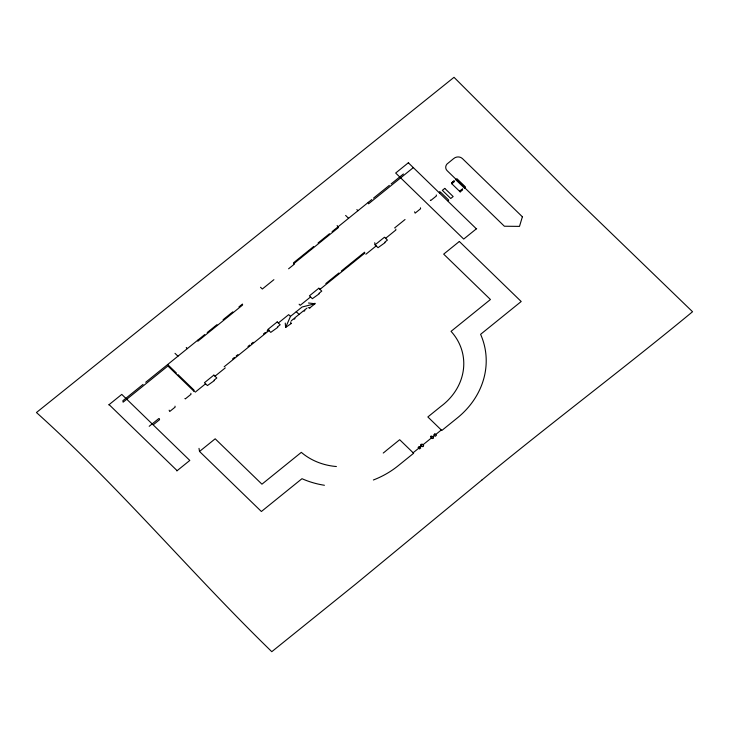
<?xml version="1.0" encoding="UTF-8"?>
<svg xmlns="http://www.w3.org/2000/svg" width="729" height="729" viewBox="0 0 729 729"><rect width="100%" height="100%" fill="white"/><g stroke="black" fill="none" stroke-linecap="round" stroke-linejoin="round"><path stroke-width="1.09" d="M285.267 323.075L285.631 327.458L291.281 323.476L290.589 323.457M285.631 327.458L290.497 316.359L302.052 307.018L314.974 303.747L314.892 303.246M291.308 320.806L293.751 318.701L294.252 319.184L295.017 318.555M108.803 404.877L121.77 394.398L189.804 460.436L176.837 470.916M408.641 162.54L395.674 173.028L463.708 239.066L476.675 228.587M143.057 384.402L122.855 400.731L123.101 402.189L167.898 365.985L194.233 391.555L193.987 390.097L178.022 374.606M145.691 382.278L204.694 334.584M207.209 332.552L216.987 324.651M223.074 319.739L232.797 311.875M238.93 306.918L242.456 304.066L242.62 305.014L197.832 341.208L197.668 340.27M313.67 246.511L293.468 262.841L293.632 263.78L338.42 227.585L337.135 225.543M318.063 242.967L329.481 233.736M332.096 231.622L371.799 199.536M373.485 198.16L389.359 185.339M391.118 183.918L403.41 173.976M273.894 279.681L262.331 289.021L260.508 287.253M413.325 167.624L368.537 203.828L368.282 202.37M288.593 268.791L294.58 263.962M149.199 426.301L158.74 418.592M232.615 358.878L234.419 357.42M236.16 356.016L237.891 354.613M247.969 346.475L249.701 345.072M251.441 343.669L253.173 342.266M263.515 333.909L265.274 332.488M267.033 331.057L268.801 329.636L268.965 330.583L224.167 366.778M325.836 283.535L338.894 272.983M341.327 271.015L364.6 252.207L364.764 253.154L319.976 289.349L319.812 288.411M394.626 227.94L405.032 219.529M278.369 322.974L288.675 314.646L290.497 316.359M310.536 296.976L300.23 305.305L299.109 304.212M375.071 244.816L384.475 237.217L387.427 240.078L384.693 242.292L385.049 242.639L378.023 247.687L375.071 244.816L374.715 242.739M451.789 183.735L451.643 182.861L454.058 180.91L454.203 181.785L451.789 183.735L460.19 191.882L462.605 189.932L462.45 189.057L460.035 191.007L460.19 191.882M153.865 424.305L159.56 419.704L159.396 418.756M456.217 180.163L457.001 179.525L465.394 187.672L464.61 188.31L456.217 180.163L456.062 179.288M195.272 392.138L205.578 383.8M214.982 376.2L225.297 367.872M365.885 254.239L376.191 245.91M385.605 238.31L395.911 229.972L395.747 229.043M294.525 318.081L303.61 310.727L304.111 311.21L304.877 310.59M304.385 310.107L306.973 308.148M308.312 307.684A4.811 3.499 16 0 1 309.761 307.957L314.974 303.747L308.476 302.991M460.035 191.007L462.45 189.057M324.423 485.268A84.71 74.158 -9.7 0 1 301.979 478.698L261.383 511.503L199.527 451.461L215.183 438.803L261.939 484.184L301.323 452.354A60.954 53.363 -9.7 0 0 336.406 466.533M413.124 452.764L418.792 448.18M419.959 447.242L421.517 445.984M422.975 444.799L431.44 437.956M432.898 436.78L434.457 435.523M435.623 434.584L441.291 430.001M439.56 192.593L440.343 191.964L448.736 200.111L447.952 200.748M451.643 182.851L454.058 180.91M408.34 162.786L476.365 228.824M430.347 200.147L430.739 200.53L436.434 195.928L436.27 194.971M356.855 209.615L357.975 210.699M345.619 215.438L348.571 218.308M310.025 307.747L309.652 308.048M296.275 311.693L299.063 314.409M186.241 347.505L187.362 348.599M175.006 353.337L177.958 356.199M167.643 364.527L176.427 373.057M184.92 398.508L185.312 398.891L191.007 394.289L190.843 393.332M109.104 404.631L177.138 470.67M464.464 187.444L464.61 188.31M439.414 191.745L439.66 193.194M420.423 207.801L420.587 208.74L415.138 213.141L414.582 211.82M198.999 448.371L199.527 451.461M174.996 406.162L175.151 407.101L169.711 411.502L169.155 410.181M290.844 323.248A4.811 4.383 -56 0 1 290.835 321.817M383.235 453.037A60.954 53.363 -9.7 0 0 386.543 450.331L399.683 439.715L413.635 453.256L398.307 465.649A84.71 74.158 -9.7 0 1 373.376 479.992M420.761 445.027C420.679 446.631 424.305 447.314 423.166 445.847L423.658 445.455L422.282 444.125L421.79 444.517C420.524 443.505 421.553 445.045 420.761 445.027M430.848 436.297L430.739 437.282L432.115 438.621L432.607 438.22C434.958 439.241 432.097 434.958 430.848 436.297M522.383 216.786L519.495 226.382L504.377 226.236L465.549 188.547L465.248 186.806L456.855 178.651L457.147 180.391L447.15 170.686A5.905 5.167 -9.7 0 1 446.959 164.08L453.611 158.621A6.06 5.303 -9.7 0 1 462.295 158.457L522.383 216.786M481.805 480.11L356.126 583.738L271.789 651.69C191.609 573.687 119.684 487.4 36.45 412.523L454.021 77.31L570.989 194.233L692.55 311.739C623.195 368.983 551.188 422.911 481.805 480.11M277.22 321.908L267.807 329.508L270.76 332.378L277.785 327.33L277.43 326.984L280.173 324.769L277.22 321.908M318.819 288.237L309.415 295.837L312.367 298.699L319.393 293.659L319.038 293.313L321.771 291.099L318.819 288.237M213.861 375.107L204.457 382.716L207.41 385.577L214.435 380.529L214.08 380.192L216.814 377.977L213.861 375.107M459.343 241.472L443.679 254.129L490.435 299.51L451.051 331.349A60.954 53.363 -9.7 0 1 440.99 406.335L427.85 416.952L441.801 430.493L457.138 418.109A84.71 74.158 -9.7 0 0 480.602 334.329L521.199 301.514L459.343 241.472M419.257 446.567L418.1 447.506L419.576 448.946L420.742 447.998L419.257 446.567M434.921 433.901L433.764 434.839L435.24 436.279L436.407 435.341L434.921 433.901M444.772 188.392L442.357 190.342L450.75 198.488L453.165 196.548L444.772 188.392"/></g></svg>
